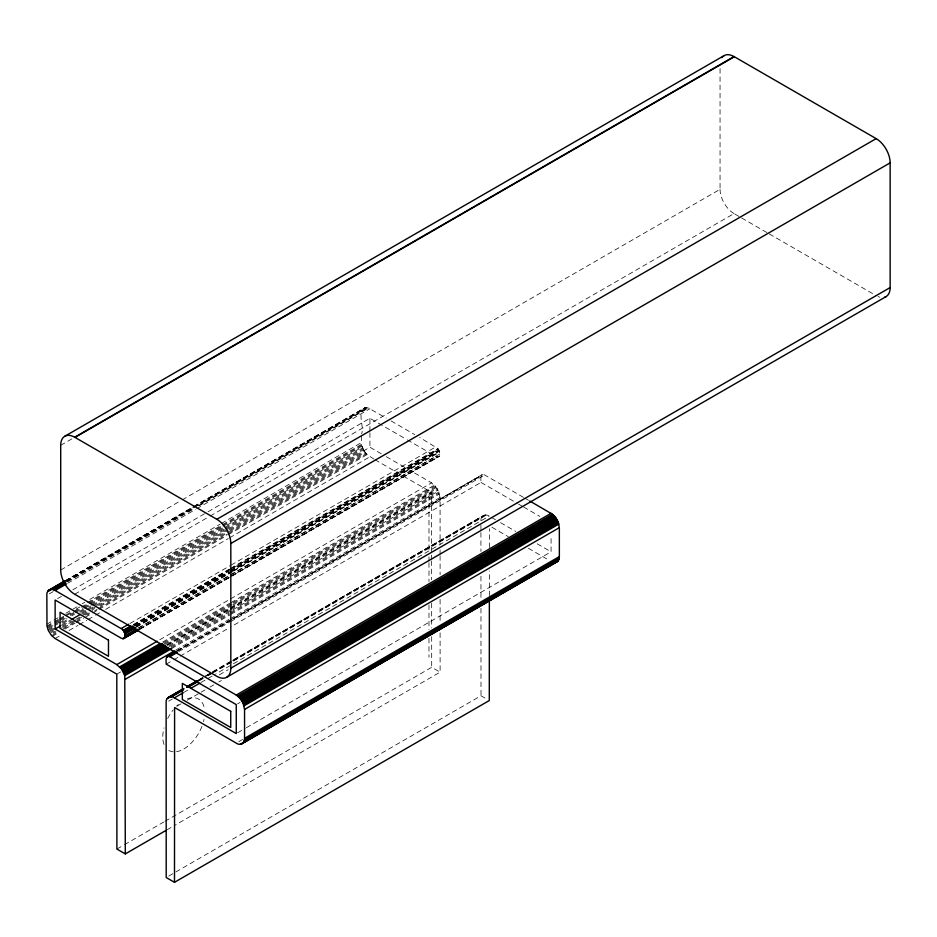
<?xml version="1.0" encoding="UTF-8"?>
<svg xmlns="http://www.w3.org/2000/svg" width="937" height="937" viewBox="0 0 937 937"><rect width="100%" height="100%" fill="white"/><g stroke="black" fill="none" stroke-linecap="round" stroke-linejoin="round"><path stroke-width="0.7" stroke-dasharray="4.68 3.51" d="M489.36 595.686L489.372 570.926M489.383 547.618L489.395 528.691M523.502 497.395L484.663 474.965C479.709 472.658 481.009 480.037 481.009 482.426L230.689 626.947M480.927 520.878C480.154 516.217 485.542 513.101 489.196 516.1L216.119 673.762M407.29 439.863L435.928 456.401L437.649 456.951L439.254 456.319L439.746 452.114L437.954 448.636L419.741 437.485M60.706 445.309L72.102 438.739M60.706 570.012L180.935 500.604M182.2 499.878L720.049 189.356L720.049 67.546M64.981 580.881L192.917 507.022M193.936 506.425L364.61 407.888L368.487 408.04L386.114 418.078M65.555 580.706L193.245 506.987M193.736 506.694L365.184 407.712M65.66 580.893L365.793 407.618M66.586 580.717L193.233 507.596M194.275 506.987L366.426 407.607M66.211 581.385L192.741 508.334M193.9 507.667L367.093 407.665M66.89 581.537L193.315 508.545M198.375 505.629L367.784 407.818M67.605 581.76L194.029 508.768M199.077 505.851L368.487 408.04M49.38 593.8L53.175 591.61M67.769 583.177L195.458 509.459M196.723 508.721L369.928 408.731M57.661 598.579L61.455 596.389M72.828 589.818L206.843 512.445M208.108 511.719L369.928 418.289L406.049 439.137M74.702 594.245L208.846 516.802M210.111 516.064L734.034 213.577L740.324 217.208M46.85 624.206L58.223 617.635M65.813 613.255L77.197 606.684M82.245 603.768L84.775 602.304M89.835 599.387L220.054 524.205M221.319 523.478L361.647 442.451L361.647 435.213M46.979 625.939L53.292 622.285M54.557 621.559L58.352 619.369M59.617 618.631L64.676 615.714M65.941 614.988L71.001 612.072M76.049 609.144L79.844 606.953M87.434 602.573L221.448 525.212M222.701 524.474L361.776 444.185L361.647 442.451M47.131 626.841L53.456 623.187M54.721 622.461L58.516 620.271M59.769 619.544L72.418 612.236M73.683 611.51L80.008 607.867M81.261 607.129L87.586 603.487M88.851 602.749L221.6 526.114M222.865 525.388L361.928 445.087L361.776 444.185M47.354 627.767L53.667 624.112M54.932 623.386L58.726 621.196M59.991 620.458L65.051 617.542M70.111 614.625L73.894 612.435M75.159 611.697L81.484 608.054M82.749 607.328L87.809 604.4M89.074 603.674L221.811 527.039M223.076 526.301L362.15 446.012L361.928 445.087M48.888 627.966L53.948 625.038M55.213 624.311L65.321 618.467M70.38 615.55L74.175 613.36M75.44 612.634L83.03 608.254M84.295 607.527L89.343 604.599M90.608 603.873L222.092 527.964M227.152 525.048L362.42 446.949L362.15 446.012M47.963 629.629L58.071 623.784M59.336 623.058L66.925 618.678M71.985 615.761L74.503 614.297M79.563 611.381L83.358 609.191M84.623 608.453L89.683 605.536M90.948 604.81L223.685 528.163M224.95 527.437L362.76 447.874L362.42 446.949M48.349 630.554L53.409 627.626M62.252 622.519L67.312 619.603M79.95 612.306L83.744 610.116M88.804 607.199L91.334 605.735M92.599 605.009L224.084 529.089M225.349 528.363L363.146 448.8L362.76 447.874M50.048 630.742L53.842 628.551M62.697 623.433L69.01 619.79M81.66 612.493L85.454 610.303M86.719 609.565L91.767 606.649M93.032 605.923L224.517 530.014M225.782 529.276L363.591 449.725L363.146 448.8M50.539 631.632L54.334 629.441M61.455 625.33L70.767 619.954M81.683 613.653L227.539 529.452M228.335 528.983L369.928 447.23L381.254 453.777M51.078 632.51L53.596 631.046M62.451 625.939L71.306 620.821M82.679 614.262L90.268 609.882M91.533 609.144L96.581 606.227M97.846 605.501L228.066 530.319M229.331 529.592L364.61 451.493L367.093 454.586L373.711 458.978M52.905 632.616L55.435 631.151M61.76 627.509L74.398 620.2M75.663 619.474L81.987 615.832M83.252 615.094L90.842 610.713M92.107 609.987L94.625 608.523M99.685 605.607L228.64 531.162M229.905 530.424L365.184 452.325M53.514 633.412L56.044 631.96M63.634 627.579L76.272 620.271M77.537 619.544L83.861 615.902M85.126 615.164L92.716 610.783M100.294 606.403L227.984 532.684M229.249 531.958L365.793 453.121M51.629 635.626L56.688 632.709M63.013 629.055L74.386 622.496M75.651 621.758L81.976 618.115M87.036 615.187L89.554 613.735M94.614 610.807L97.143 609.355M98.408 608.617L227.363 534.172M228.628 533.446L366.426 453.883M52.296 636.328L57.356 633.412M64.946 629.032L75.054 623.199M76.319 622.461L83.908 618.08M85.173 617.354L91.486 613.712M92.751 612.974L97.811 610.057M99.076 609.331L226.766 535.601M228.031 534.875L367.093 454.586M55.131 638.542L61.455 634.899M69.033 630.519L77.888 625.412M79.153 624.674L86.743 620.294M88.008 619.568L94.321 615.914M95.586 615.187L100.646 612.271M105.705 609.355L228.335 538.552M229.6 537.815L369.928 456.799M129.985 623.468L229.858 565.807M231.123 565.081L435.928 446.832M133.277 624.534L229.354 569.064M230.619 568.337L437.954 448.636M133.569 624.932L229.659 569.462M230.924 568.724L438.258 449.022M133.85 625.342L438.539 449.432M134.12 625.764L228.933 571.02M230.197 570.293L438.797 449.854M135.619 625.471L229.167 571.465M230.432 570.738L439.043 450.299M135.83 625.928L229.389 571.91M230.654 571.183L439.254 450.744M136.017 626.384L229.577 572.366M230.842 571.64L439.441 451.201M136.181 626.841L232.271 571.359M233.536 570.633L439.605 451.657M136.322 627.286L232.399 571.816M233.664 571.09L439.746 452.114M137.833 628.305L439.992 453.859M138.828 627.919L229.858 575.365M231.123 574.639L435.928 456.401M138.957 629.172L437.321 456.916M139.285 629.207L229.05 577.379M230.303 576.653L437.649 456.951M139.625 629.301L439.254 456.319M140.175 629.067L439.043 456.518M159.782 639.772L229.319 599.621M230.584 598.895L431.594 482.836L437.602 489.173L440.085 497.535L440.085 544.104M162.687 642.032L229.694 603.346M230.959 602.62L434.499 485.108M163.366 642.759L231.638 603.346M232.903 602.608L435.178 485.823M164.022 643.532L232.294 604.119M233.559 603.381L435.834 486.596M164.654 644.351L231.65 605.665M232.915 604.939L436.466 487.416M166.505 644.48L229.717 607.984M230.982 607.258L437.052 488.282M116.797 674.148L120.592 671.958M167.372 644.949L229.319 609.191M230.584 608.453L431.594 492.405L431.641 553.615M167.044 645.37L228.991 609.6M230.256 608.874L437.602 489.173M168.812 645.558L229.495 610.526M230.76 609.8L438.094 490.086M169.257 646.495L438.551 491.023M170.921 646.717L229.085 613.138M230.35 612.411L438.949 491.984M171.272 647.678L229.424 614.098M230.689 613.372L439.289 492.932M171.553 648.627L229.706 615.047M230.97 614.321L439.57 493.881M175.851 650.079L228.956 619.427M230.221 618.701L440.085 497.535M177.398 650.618L229.237 620.692M230.49 619.966L482.087 474.708M176.367 651.238L482.321 474.602M176.671 651.402L232.294 619.287M233.559 618.561L481.349 475.492M177.807 650.946L232.177 619.556M233.442 618.83L481.231 475.762M178.721 651.602L229.424 622.332M230.549 621.676L484.663 474.965M166.212 664.169L172.537 660.515M173.802 659.789L178.862 656.872M180.115 656.146L229.424 627.673M198.89 679.747L204.723 676.432M205.742 675.846L211.528 672.45M212.793 671.712L483.879 515.256M198.726 680.039L205.051 676.397M205.543 676.104L211.375 672.743M212.64 672.016L232.095 660.784M232.868 660.339L484.452 515.081M198.843 680.239L205.156 676.584M206.421 675.858L211.481 672.942M212.746 672.204L232.212 660.972M232.973 660.526L485.061 514.987M198.503 680.789L206.093 676.409M207.569 675.554L211.364 673.363M212.629 672.637L485.706 514.975M199.382 680.731L203.282 678.482M208.342 675.554L212.137 673.363M213.402 672.637L232.364 661.686M233.524 661.018L486.373 515.034M168.648 701.169L172.443 698.979M183.828 692.408L188.887 689.491M200.951 682.511L215.428 674.16M219.352 674.839L228.218 669.721M177.128 706.065L180.923 703.874M187.248 700.22L199.886 692.923M201.15 692.197L204.945 690.007M210.005 687.079L213.788 684.888M218.848 681.972L221.378 680.52M237.529 703.886L240.059 702.422M237.529 732.828L245.119 728.459M246.384 727.721L551.073 551.811L551.073 535.894M238.794 741.671L242.589 739.48M116.902 849.051L123.227 845.408M124.492 844.67L163.682 822.042M164.947 821.316L431.699 667.308L440.109 672.157L174.622 825.438M167.032 829.819L173.357 826.165M168.742 876.06L481.009 695.769L486.924 699.189M364.61 407.888C356.88 413.276 364.423 426.405 361.647 433.772M741.577 217.934L767.989 233.184M769.254 233.91L876.165 295.635M391.104 420.947L414.763 434.616M524.755 498.121L528.515 500.288M481.009 482.426L517.294 503.368M518.548 504.094L522.296 506.261M523.549 506.976L539.806 516.369M386.29 456.682L431.594 482.836M491.726 517.552L495.509 519.742M500.569 522.659L515.713 531.408M537.182 543.8L551.073 551.811M374.964 459.704L431.594 492.405M491.913 527.226L508.276 536.678M528.409 548.297L548.555 559.928M364.61 451.493L363.591 449.725M480.927 525.247L480.927 531.08M480.927 532.544L480.939 551.483M480.95 576.267L480.962 599.586M480.962 608.324L481.009 695.769M431.641 555.079L431.641 559.448M431.641 560.9L431.652 579.851M431.664 603.17L431.676 627.954M431.688 636.692L431.699 667.308M440.085 549.925L440.097 554.282M440.097 555.746L440.097 574.662M440.097 599.399L440.097 622.683M440.097 632.862L440.109 672.157M428.982 495.72L428.982 551.026M428.982 556.847L428.982 561.204M428.982 562.668L428.982 581.584M428.982 604.869L428.982 629.605M428.982 638.331L428.982 657.259M369.928 418.289L369.928 431.313M369.928 432.765L369.928 447.23M187.388 698.826A29.679 17.135 -60 0 1 204.418 708.653M204.02 719.358A29.679 17.135 -60 0 1 203.47 721.689M201.923 726.409A29.679 17.135 -60 0 1 176.566 751.697M173.251 751.825A29.679 17.135 -60 0 1 167.676 749.647M164.034 744.458A29.679 17.135 -60 0 1 164.034 727.885M167.676 718.492A29.679 17.135 -60 0 1 173.251 709.859M176.566 706.158A29.679 17.135 -60 0 1 178.323 704.519M734.034 213.577A19.782 11.42 60 0 1 720.049 189.356M879.784 297.181A19.782 11.42 60 0 1 877.992 296.549"/><path stroke-width="1.41" d="M174.493 882.303L174.598 707.517L236.265 743.123C240.001 746.227 245.248 742.865 244.557 738.344L244.557 709.403L243.058 703.043L239.767 697.971L236.265 695.055L169.866 656.72C164.9 654.401 166.2 661.78 166.212 664.169L236.265 704.612L236.265 733.566L174.399 697.842C170.745 694.844 165.357 697.96 166.13 702.633L166.212 877.524L174.493 882.303L489.29 700.548L489.36 600.055M555.208 562.493L558.241 560.736L559.354 556.601L559.354 527.648L558.241 522.225L555.817 517.774L552.502 514.284L529.768 501.014M125.312 853.9L116.902 849.051L116.797 674.148L55.131 638.542L51.629 635.626L48.349 630.554L46.979 625.939L46.85 595.253C46.03 590.474 51.558 587.616 55.131 590.474L121.131 628.575C125.289 629.711 127.233 640.931 121.131 638.144L55.131 600.031L55.131 628.985L116.797 664.591L121.669 669.17L124.773 675.636L125.312 853.9L165.767 830.545M64.805 436.255L724.137 55.599M890.15 287.565L230.818 668.222A19.782 11.42 60 0 1 216.822 676.303L74.702 594.245A19.782 11.42 60 0 1 60.706 570.012L60.706 445.309A19.782 11.42 60 0 1 74.702 437.239L734.034 56.571L876.165 138.629A19.782 11.42 60 0 1 890.15 162.862L890.15 287.565A19.782 11.42 60 0 1 884.68 297.216M74.995 437.403L734.327 56.747M48.783 590.228L64.442 581.139M48.349 590.638L64.782 581.151M47.963 591.118L64.395 581.631M48.888 590.931L51.418 589.467M51.629 589.35L64.278 582.053M52.296 589.42L64.946 582.111M52.987 589.56L65.625 582.264M53.69 589.795L65.075 583.224M55.131 590.474L66.515 583.903M74.702 437.239L216.822 519.297L876.165 138.629M55.131 628.985L60.191 626.068M71.563 619.498L80.418 614.379M230.818 668.222L230.818 543.519L890.15 162.862M121.131 628.575L128.72 624.206M123.157 630.378L130.747 625.998M123.461 630.765L131.039 626.384M123.743 631.175L132.585 626.068M124 631.608L132.855 626.502M124.234 632.042L133.089 626.935M124.457 632.498L133.3 627.38M124.644 632.943L134.764 627.111M124.808 633.4L134.916 627.567M124.949 633.857L135.057 628.024M125.183 635.602L136.568 629.032M125.054 637.207L137.692 629.898M122.852 638.694L138.02 629.933M123.157 638.683L138.629 629.875M123.743 638.554L138.91 629.793M116.797 664.591L157.252 641.224M119.702 666.851L160.157 643.496M120.381 667.577L162.101 643.485M121.037 668.35L162.757 644.258M121.669 669.17L163.389 645.078M122.255 670.025L165.24 645.206M122.794 670.915L165.779 646.097M123.297 671.841L166.282 647.022M123.754 672.778L167.992 647.233M124.152 673.726L168.391 648.181M124.492 674.675L170.007 648.404M124.773 675.636L171.553 648.627M125.289 679.278L174.587 650.817M167.278 656.462L176.133 651.356M166.704 657.001L175.102 651.965M166.552 657.235L174.141 652.855M170.229 655.314L175.289 652.398M169.866 656.72L177.456 652.339M168.063 697.596L183.722 688.508M186.779 686.786L196.899 680.953M168.883 697.28L183.558 688.8M187.353 686.61L197.461 680.777M167.231 698.487L183.664 689M186.697 687.243L196.817 681.41M169.433 697.573L183.547 689.421M187.341 687.231L197.449 681.386M171.565 696.788L182.949 690.218M188.009 687.301L198.117 681.457M174.399 697.842L183.254 692.736M190.832 688.355L199.686 683.249M226.719 677.287L886.051 296.619M236.265 695.055L551.073 513.312M237.705 696.027L552.502 514.284M238.408 696.613L553.217 514.87M239.099 697.269L553.896 515.514M239.767 697.971L554.563 516.228M240.411 698.721L555.208 516.978M241.02 699.529L555.817 517.774M241.594 700.361L556.391 518.618M242.121 701.239L556.929 519.485M242.613 702.129L557.41 520.386M243.058 703.043L557.855 521.3M243.444 703.98L558.241 522.225M243.772 704.905L558.569 523.162M244.053 705.842L558.85 524.088M244.557 709.403L559.354 527.648M244.557 738.344L559.354 556.601M244.428 739.937L559.225 558.183M244.264 740.652L559.073 558.909M244.053 741.331L558.85 559.576M243.561 742.057L558.569 560.185M240.411 744.236L558.241 560.736M241.02 744.142L557.855 561.216M241.594 743.966L557.41 561.626M721.923 57.661A19.782 11.42 60 0 1 734.034 56.571M216.822 519.297A19.782 11.42 60 0 1 230.818 543.519M108.469 640.147L60.073 612.201L60.073 628.352L108.469 656.298L108.469 640.147M230.736 711.335L182.34 683.389L182.34 699.541L230.736 727.487L230.736 711.335"/></g></svg>
